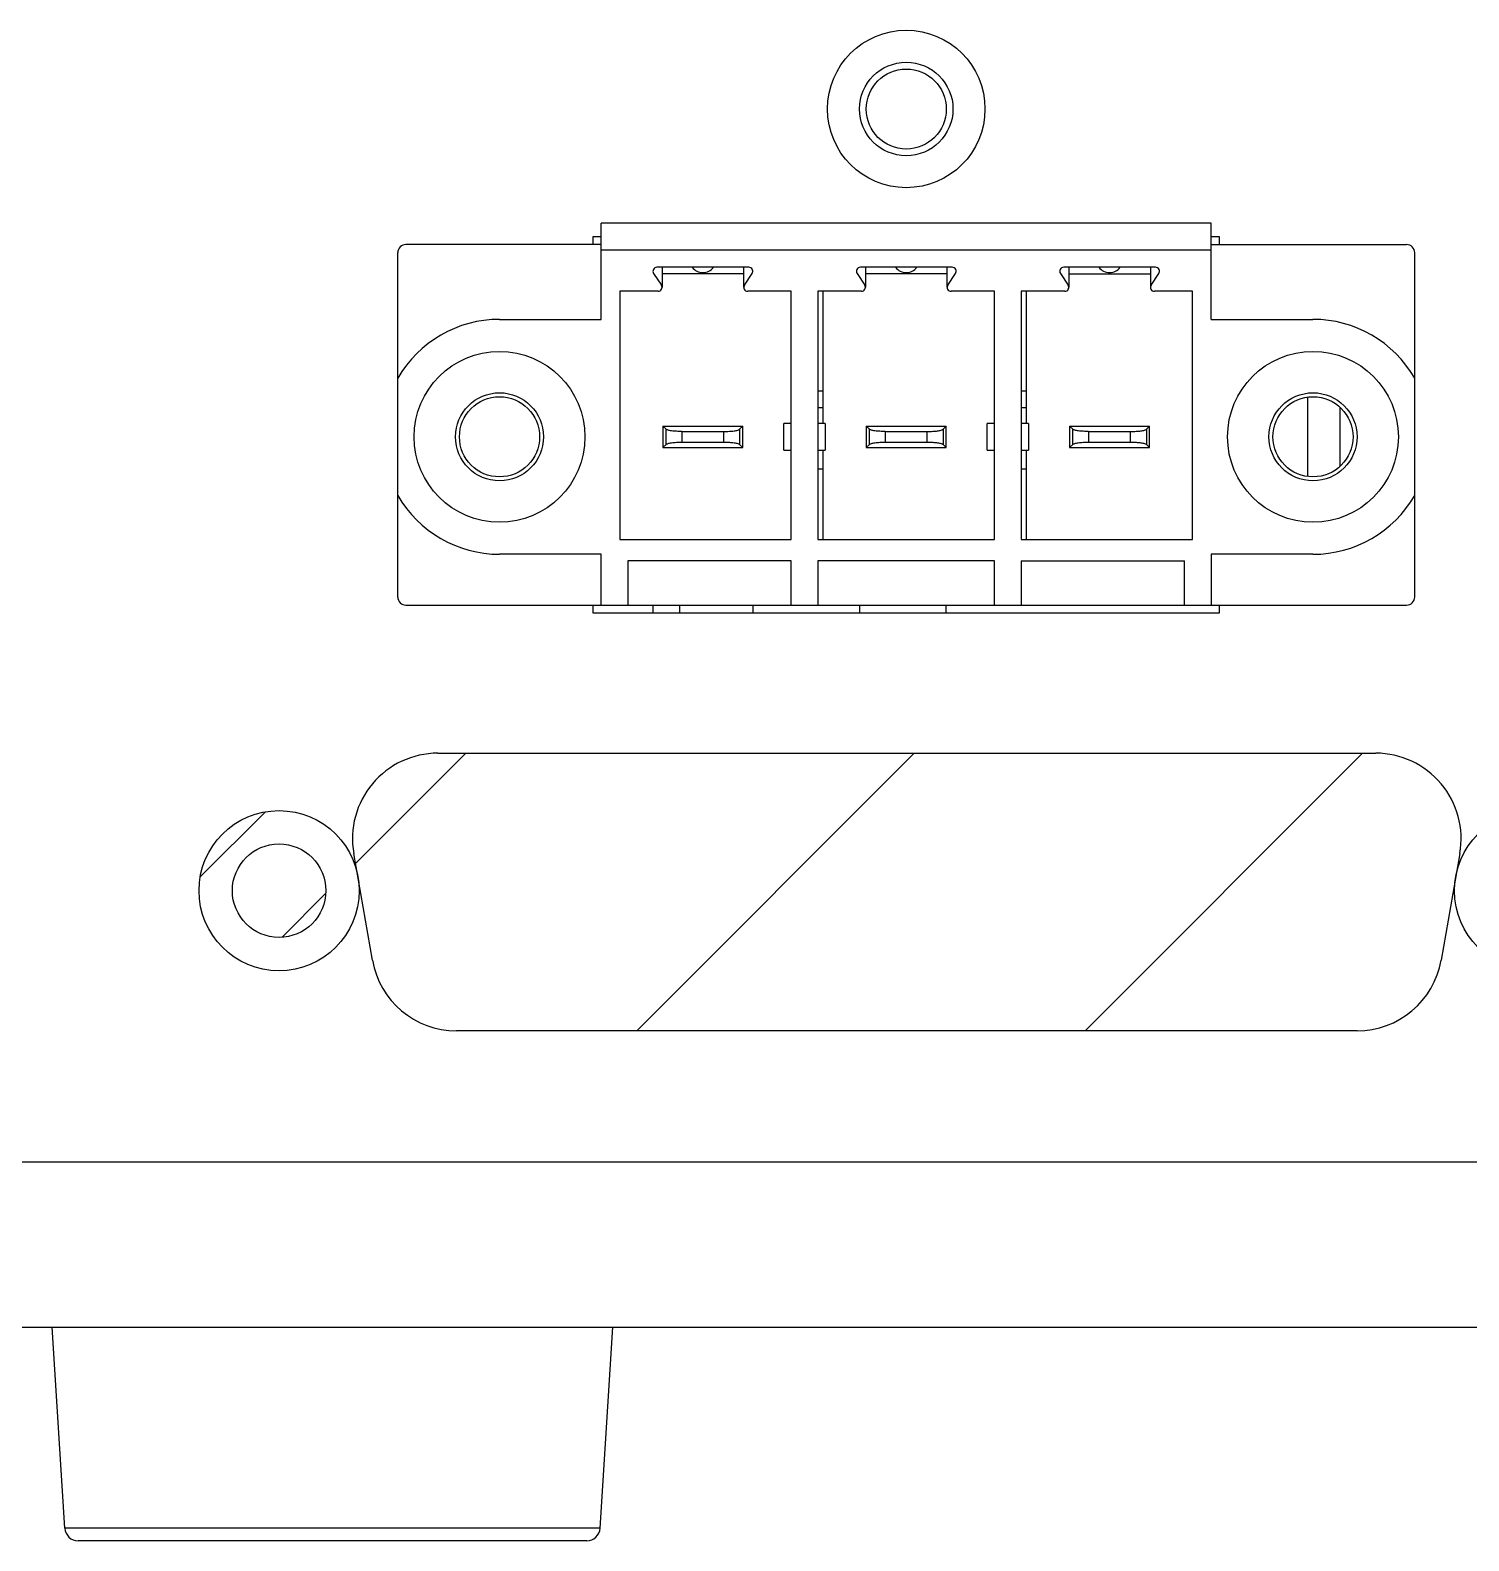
# Model space of a CAD drawing. Header units: millimetres. Extents: x 2890 to 3977, y 86 to 903.
# Drawn here: x 2953.3 to 3007.2, y 702.1 to 758.7 of the extents above; entities that cross this region are included whole.
import ezdxf

# ---------------------------------------------------------------- set-up
doc = ezdxf.new("R2010")
doc.units = ezdxf.units.MM
doc.layers.add('00_COMPONENTS', color=7, linetype='Continuous')
doc.layers.add('05_ALL_CURVES', color=7, linetype='Continuous')

msp = doc.modelspace()

# ---------------------------------------------------------------- linework, layer by layer
at = {"layer": '00_COMPONENTS', "color": 7, "linetype": 'Continuous'}
for p, q in [((2974.712, 747.836), (2974.712, 751.436)), ((2997.572, 751.436), (2974.712, 751.436)), ((2997.572, 747.836), (2997.572, 751.436)), ((2967.092, 737.436), (2967.092, 750.336)), ((2974.712, 750.636), (2967.392, 750.636)), ((2974.712, 750.436), (2997.572, 750.436)), ((2997.572, 750.636), (3004.892, 750.636)), ((3005.192, 737.436), (3005.192, 750.336)), ((2980.242, 749.786), (2976.802, 749.786)), ((2976.992, 749.786), (2976.992, 749.036)), ((2980.052, 749.036), (2980.052, 749.786)), ((2987.862, 749.786), (2984.422, 749.786)), ((2984.612, 749.786), (2984.612, 749.036)), ((2987.672, 749.036), (2987.672, 749.786)), ((2995.482, 749.786), (2992.042, 749.786)), ((2992.232, 749.786), (2992.232, 749.036)), ((2995.292, 749.786), (2995.292, 749.036)), ((2976.677, 749.553), (2976.967, 749.119)), ((2980.052, 749.536), (2976.992, 749.536)), ((2980.077, 749.119), (2980.367, 749.553)), ((2984.297, 749.553), (2984.587, 749.119)), ((2987.672, 749.536), (2984.612, 749.536)), ((2987.697, 749.119), (2987.987, 749.553)), ((2991.917, 749.553), (2992.207, 749.119)), ((2992.232, 749.536), (2995.292, 749.536)), ((2995.317, 749.119), (2995.607, 749.553)), ((2975.412, 748.886), (2975.412, 739.586)), ((2976.842, 748.886), (2975.412, 748.886)), ((2981.832, 748.886), (2980.202, 748.886)), ((2981.832, 739.586), (2981.832, 748.886)), ((2982.832, 748.886), (2982.832, 739.586)), ((2984.462, 748.886), (2982.832, 748.886)), ((2983.032, 743.936), (2983.032, 748.886)), ((2989.452, 748.886), (2987.822, 748.886)), ((2989.452, 739.586), (2989.452, 748.886)), ((2990.452, 748.886), (2990.452, 739.586)), ((2992.082, 748.886), (2990.452, 748.886)), ((2990.652, 743.936), (2990.652, 748.886)), ((2996.872, 748.886), (2995.442, 748.886)), ((2996.872, 739.586), (2996.872, 748.886)), ((2970.903, 747.836), (2974.712, 747.836)), ((2997.572, 747.836), (3001.382, 747.836)), ((2982.832, 745.161), (2983.032, 745.161)), ((2990.452, 745.161), (2990.652, 745.161)), ((2982.832, 744.536), (2983.032, 744.536)), ((2990.452, 744.536), (2990.652, 744.536)), ((3002.387, 744.542), (3002.387, 742.33)), ((2977.022, 743.836), (2977.022, 743.036)), ((2977.145, 743.719), (2977.022, 743.836)), ((2977.022, 743.836), (2980.022, 743.836)), ((2977.145, 743.153), (2977.145, 743.719)), ((2977.736, 743.636), (2977.736, 743.236)), ((2977.736, 743.636), (2979.308, 743.636)), ((2979.308, 743.236), (2979.308, 743.636)), ((2980.022, 743.836), (2979.899, 743.719)), ((2979.899, 743.719), (2979.899, 743.153)), ((2980.022, 743.036), (2980.022, 743.836)), ((2981.557, 742.936), (2981.557, 743.936)), ((2981.832, 743.936), (2981.557, 743.936)), ((2983.107, 743.936), (2982.832, 743.936)), ((2983.107, 743.936), (2983.107, 742.936)), ((2984.642, 743.836), (2984.642, 743.036)), ((2984.765, 743.719), (2984.642, 743.836)), ((2984.642, 743.836), (2987.642, 743.836)), ((2984.765, 743.153), (2984.765, 743.719)), ((2985.356, 743.636), (2985.356, 743.236)), ((2985.356, 743.636), (2986.928, 743.636)), ((2986.928, 743.236), (2986.928, 743.636)), ((2987.642, 743.836), (2987.519, 743.719)), ((2987.519, 743.719), (2987.519, 743.153)), ((2987.642, 743.036), (2987.642, 743.836)), ((2989.177, 742.936), (2989.177, 743.936)), ((2989.452, 743.936), (2989.177, 743.936)), ((2990.727, 743.936), (2990.452, 743.936)), ((2990.727, 743.936), (2990.727, 742.936)), ((2992.262, 743.836), (2992.262, 743.036)), ((2992.385, 743.719), (2992.262, 743.836)), ((2992.262, 743.836), (2995.262, 743.836)), ((2992.385, 743.153), (2992.385, 743.719)), ((2992.976, 743.636), (2992.976, 743.236)), ((2992.976, 743.636), (2994.548, 743.636)), ((2994.548, 743.236), (2994.548, 743.636)), ((2995.262, 743.836), (2995.139, 743.719)), ((2995.139, 743.719), (2995.139, 743.153)), ((2995.262, 743.036), (2995.262, 743.836)), ((2977.022, 743.036), (2977.145, 743.153)), ((2977.022, 743.036), (2980.022, 743.036)), ((2977.736, 743.236), (2979.308, 743.236)), ((2979.899, 743.153), (2980.022, 743.036)), ((2981.557, 742.936), (2981.832, 742.936)), ((2982.832, 742.936), (2983.107, 742.936)), ((2983.032, 739.586), (2983.032, 742.936)), ((2984.642, 743.036), (2984.765, 743.153)), ((2984.642, 743.036), (2987.642, 743.036)), ((2985.356, 743.236), (2986.928, 743.236)), ((2987.519, 743.153), (2987.642, 743.036)), ((2989.177, 742.936), (2989.452, 742.936)), ((2990.452, 742.936), (2990.727, 742.936)), ((2990.652, 739.586), (2990.652, 742.936)), ((2992.262, 743.036), (2992.385, 743.153)), ((2992.262, 743.036), (2995.262, 743.036)), ((2992.976, 743.236), (2994.548, 743.236)), ((2995.139, 743.153), (2995.262, 743.036)), ((2982.832, 742.236), (2983.032, 742.236)), ((2990.452, 742.236), (2990.652, 742.236)), ((2975.412, 739.586), (2981.832, 739.586)), ((2982.832, 739.586), (2989.452, 739.586)), ((2990.452, 739.586), (2996.872, 739.586)), ((2974.712, 739.036), (2970.902, 739.036)), ((2974.712, 737.136), (2974.712, 739.036)), ((2997.572, 739.036), (2997.572, 737.136)), ((3001.381, 739.036), (2997.572, 739.036)), ((2975.712, 738.786), (2975.712, 737.136)), ((2981.832, 738.786), (2975.712, 738.786)), ((2981.832, 737.136), (2981.832, 738.786)), ((2982.832, 738.786), (2982.832, 737.136)), ((2989.452, 738.786), (2982.832, 738.786)), ((2989.452, 737.136), (2989.452, 738.786)), ((2990.452, 738.786), (2990.452, 737.136)), ((2990.452, 738.786), (2996.572, 738.786)), ((2996.572, 737.136), (2996.572, 738.786)), ((2967.392, 737.136), (3004.892, 737.136)), ((2976.642, 737.136), (2976.642, 736.836)), ((2977.642, 737.136), (2977.642, 736.836)), ((2980.392, 737.136), (2980.392, 736.836)), ((2984.392, 737.136), (2984.392, 736.836)), ((2987.642, 736.836), (2987.642, 737.136)), ((2954.613, 702.555), (2954.142, 710.086)), ((2974.671, 702.555), (2975.142, 710.086)), ((2974.671, 702.555), (2954.613, 702.555)), ((2974.172, 702.086), (2955.112, 702.086))]:
    msp.add_line(p, q, dxfattribs=at)
at = {"layer": '00_COMPONENTS', "color": 3, "linetype": 'Continuous'}
for p, q in [((2974.412, 750.636), (2974.412, 750.936)), ((2974.412, 750.936), (2974.712, 750.936)), ((2997.572, 750.936), (2997.872, 750.936)), ((2997.872, 750.936), (2997.872, 750.636)), ((3001.187, 741.956), (3001.187, 744.916)), ((2974.412, 736.836), (2974.412, 737.136)), ((2997.872, 736.836), (2974.412, 736.836)), ((2997.872, 737.136), (2997.872, 736.836)), ((2968.592, 731.586), (3003.732, 731.586)), ((2966.14, 723.834), (2965.44, 727.834)), ((3006.884, 727.834), (3006.184, 723.834)), ((3003.032, 721.186), (2969.292, 721.186)), ((2951.092, 716.286), (3278.192, 716.286)), ((2951.042, 710.086), (3101.265, 710.086))]:
    msp.add_line(p, q, dxfattribs=at)
for centre, radius in [((2986.142, 755.716), 2.95), ((2970.902, 743.436), 1.5), ((3001.382, 743.436), 1.5), ((2962.642, 726.436), 1.75)]:
    msp.add_circle(centre, radius, dxfattribs=at)
at = {"layer": '00_COMPONENTS', "color": 7, "linetype": 'Continuous'}
for centre, radius in [((2986.142, 755.716), 1.75), ((2986.142, 755.712), 1.5), ((2970.902, 743.436), 3.2), ((3001.382, 743.436), 3.2), ((2970.902, 743.436), 1.65), ((3001.382, 743.436), 1.65)]:
    msp.add_circle(centre, radius, dxfattribs=at)
for centre, radius, start, end in [((2967.392, 750.336), 0.3, 90, 180.0021), ((3004.892, 750.336), 0.3, 359.9979, 90), ((2976.802, 749.636), 0.15, 90.0001, 213.6901), ((2978.522, 750.086), 0.5, 216.8694, 323.1479), ((2980.242, 749.636), 0.15, 326.3099, 89.9999), ((2984.422, 749.636), 0.15, 90.0001, 213.6901), ((2986.142, 750.086), 0.5, 216.8694, 323.1479), ((2987.862, 749.636), 0.15, 326.3099, 89.9999), ((2992.042, 749.636), 0.15, 90.0001, 213.6901), ((2993.762, 750.086), 0.5, 216.8694, 323.1479), ((2995.482, 749.636), 0.15, 326.3099, 89.9999), ((2976.842, 749.036), 0.15, 270, 33.6901), ((2980.202, 749.036), 0.15, 146.3099, 270), ((2984.462, 749.036), 0.15, 270, 33.6901), ((2987.822, 749.036), 0.15, 146.3099, 270), ((2992.082, 749.036), 0.15, 270, 33.6901), ((2995.442, 749.036), 0.15, 146.3099, 270), ((2970.902, 743.436), 4.4, 89.9866, 149.9868), ((3001.382, 743.436), 4.4, 30.0132, 90), ((2970.902, 743.436), 4.4, 210.0132, 270), ((3001.382, 743.436), 4.4, 269.9866, 329.9868), ((2967.392, 737.436), 0.3, 179.9979, 270), ((3004.892, 737.436), 0.3, 270, 0.0021), ((2955.112, 702.586), 0.5, 183.5763, 270), ((2974.172, 702.586), 0.5, 270, 356.4237)]:
    msp.add_arc(centre, radius, start, end, dxfattribs=at)
at = {"layer": '00_COMPONENTS', "color": 3, "linetype": 'Continuous'}
for centre, start, end in [((2968.592, 728.386), 90, 189.93), ((3003.732, 728.386), 350.07, 90), ((2969.292, 724.386), 189.93, 270), ((3003.032, 724.386), 270, 350.07)]:
    msp.add_arc(centre, 3.2, start, end, dxfattribs=at)
at = {"layer": '00_COMPONENTS', "color": 7, "linetype": 'Continuous'}
for points, knots in [([(2977.736, 743.636), (2977.667, 743.636), (2977.538, 743.64), (2977.384, 743.653), (2977.28, 743.671), (2977.22, 743.684), (2977.176, 743.699), (2977.153, 743.712), (2977.145, 743.719)], [0, 0, 0, 0, 0.342882, 0.644103, 0.76833, 0.870327, 0.947629, 1, 1, 1, 1]), ([(2979.308, 743.636), (2979.377, 743.636), (2979.506, 743.64), (2979.66, 743.653), (2979.764, 743.67), (2979.824, 743.684), (2979.868, 743.699), (2979.891, 743.712), (2979.899, 743.719)], [0, 0, 0, 0, 0.34288, 0.644334, 0.76845, 0.870194, 0.947516, 1, 1, 1, 1]), ([(2985.356, 743.636), (2985.287, 743.636), (2985.158, 743.64), (2985.004, 743.653), (2984.9, 743.671), (2984.84, 743.684), (2984.796, 743.699), (2984.773, 743.712), (2984.765, 743.719)], [0, 0, 0, 0, 0.342882, 0.644103, 0.76833, 0.870327, 0.947629, 1, 1, 1, 1]), ([(2986.928, 743.636), (2986.997, 743.636), (2987.126, 743.64), (2987.28, 743.653), (2987.384, 743.67), (2987.444, 743.684), (2987.488, 743.699), (2987.511, 743.712), (2987.519, 743.719)], [0, 0, 0, 0, 0.34288, 0.644334, 0.76845, 0.870194, 0.947516, 1, 1, 1, 1]), ([(2992.976, 743.636), (2992.907, 743.636), (2992.778, 743.64), (2992.624, 743.653), (2992.52, 743.671), (2992.46, 743.684), (2992.416, 743.699), (2992.393, 743.712), (2992.385, 743.719)], [0, 0, 0, 0, 0.342882, 0.644103, 0.76833, 0.870327, 0.947629, 1, 1, 1, 1]), ([(2994.548, 743.636), (2994.617, 743.636), (2994.746, 743.64), (2994.9, 743.653), (2995.004, 743.67), (2995.064, 743.684), (2995.108, 743.699), (2995.131, 743.712), (2995.139, 743.719)], [0, 0, 0, 0, 0.34288, 0.644334, 0.76845, 0.870194, 0.947516, 1, 1, 1, 1]), ([(2977.145, 743.153), (2977.153, 743.16), (2977.176, 743.173), (2977.22, 743.188), (2977.28, 743.202), (2977.384, 743.219), (2977.538, 743.232), (2977.667, 743.236), (2977.736, 743.236)], [0, 0, 0, 0, 0.052371, 0.129662, 0.231627, 0.355862, 0.657102, 1, 1, 1, 1]), ([(2979.308, 743.236), (2979.377, 743.236), (2979.506, 743.232), (2979.66, 743.219), (2979.764, 743.202), (2979.824, 743.188), (2979.868, 743.173), (2979.891, 743.16), (2979.899, 743.153)], [0, 0, 0, 0, 0.342883, 0.644104, 0.76833, 0.870327, 0.947629, 1, 1, 1, 1]), ([(2984.765, 743.153), (2984.773, 743.16), (2984.796, 743.173), (2984.84, 743.188), (2984.9, 743.202), (2985.004, 743.219), (2985.158, 743.232), (2985.287, 743.236), (2985.356, 743.236)], [0, 0, 0, 0, 0.052371, 0.129662, 0.231627, 0.355862, 0.657102, 1, 1, 1, 1]), ([(2986.928, 743.236), (2986.997, 743.236), (2987.126, 743.232), (2987.28, 743.219), (2987.384, 743.202), (2987.444, 743.188), (2987.488, 743.173), (2987.511, 743.16), (2987.519, 743.153)], [0, 0, 0, 0, 0.342883, 0.644104, 0.76833, 0.870327, 0.947629, 1, 1, 1, 1]), ([(2992.385, 743.153), (2992.393, 743.16), (2992.416, 743.173), (2992.46, 743.188), (2992.52, 743.202), (2992.624, 743.219), (2992.778, 743.232), (2992.907, 743.236), (2992.976, 743.236)], [0, 0, 0, 0, 0.052371, 0.129662, 0.231627, 0.355862, 0.657102, 1, 1, 1, 1]), ([(2994.548, 743.236), (2994.617, 743.236), (2994.746, 743.232), (2994.9, 743.219), (2995.004, 743.202), (2995.064, 743.188), (2995.108, 743.173), (2995.131, 743.16), (2995.139, 743.153)], [0, 0, 0, 0, 0.342883, 0.644104, 0.76833, 0.870327, 0.947629, 1, 1, 1, 1])]:
    msp.add_open_spline(points, degree=3, knots=knots, dxfattribs=at)
at = {"layer": '05_ALL_CURVES', "color": 2, "linetype": 'Continuous'}
for p, q in [((2965.507, 727.451), (2969.642, 731.586)), ((2976.043, 721.186), (2986.443, 731.586)), ((2992.843, 721.186), (3003.243, 731.586)), ((2959.686, 726.949), (2962.129, 729.392)), ((2962.753, 724.697), (2964.381, 726.325))]:
    msp.add_line(p, q, dxfattribs=at)
at = {"layer": '05_ALL_CURVES', "color": 40, "linetype": 'Continuous'}
for centre in [(2962.642, 726.436), (3009.682, 726.436)]:
    msp.add_circle(centre, 3, dxfattribs=at)

doc.saveas('drawing.dxf')
